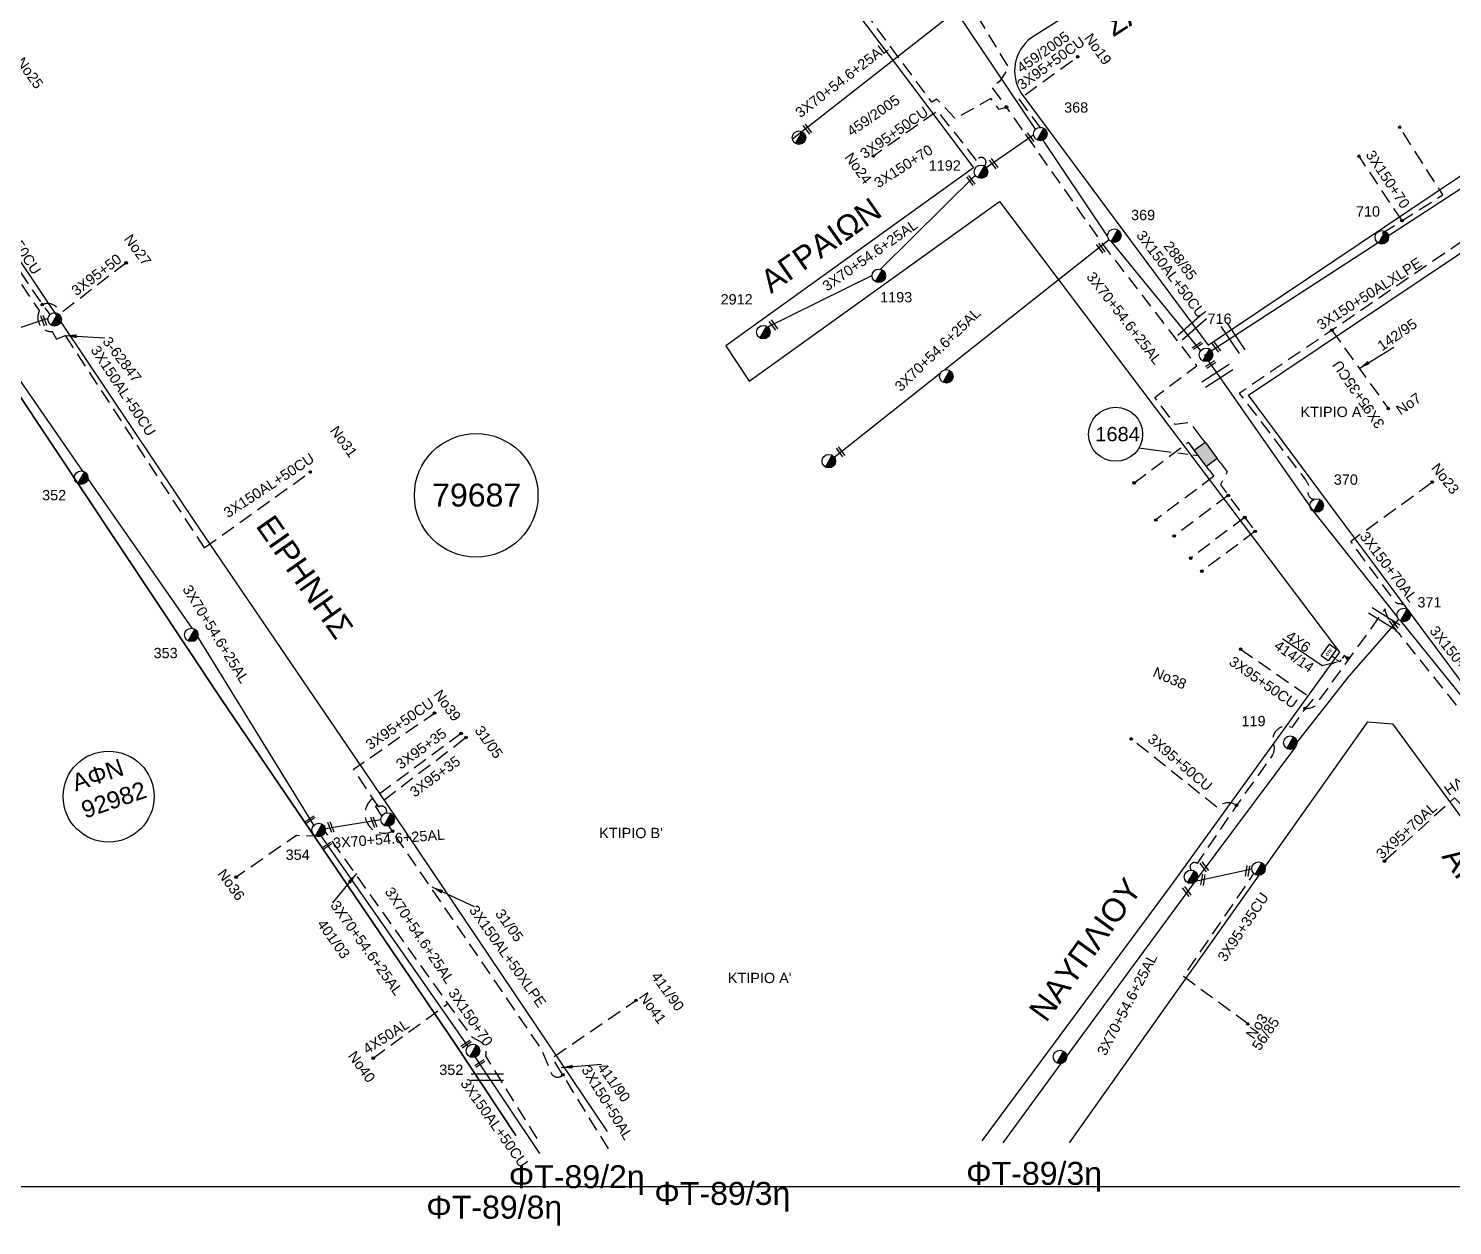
# Model space of a CAD drawing. Header units: millimetres. Extents: x 938 to 3112, y 793 to 1825.
# Drawn here: x 2313.4 to 2561.8, y 797.6 to 1006.4 of the extents above; entities that cross this region are included whole.
import ezdxf
from ezdxf.enums import TextEntityAlignment as Align

# ---------------------------------------------------------------- set-up
doc = ezdxf.new("R2010")
doc.units = ezdxf.units.MM
doc.linetypes.add('DASHED', pattern=[19.05, 12.7, -6.35])
for name, color, linetype in [('Link Box 4 Διευθύνσεων', 7, 'Continuous'), ('Pillar OTE', 7, 'Continuous'), ('Άγνωστα', 7, 'Continuous'), ('Γέφυρες Εναερίου Δικτύου', 7, 'Continuous'), ('Επιγραφές - Σχήματα', 7, 'Continuous'), ('Καλώδια ΧΤ   3x150+50AL', 7, 'DASHED'), ('Καλώδια ΧΤ   3x150+50ALXLPE', 7, 'DASHED'), ('Καλώδια ΧΤ   3x150+70AL', 7, 'DASHED'), ('Καλώδια ΧΤ   3x150AL+50CU', 7, 'DASHED'), ('Καλώδια ΧΤ   3x150AL+50XLPE', 7, 'DASHED'), ('Καλώδια ΧΤ   3x95+35CU', 7, 'DASHED'), ('Καλώδια ΧΤ   3x95+50CU', 7, 'DASHED'), ('Καλώδια ΧΤ   4x50AL', 7, 'DASHED'), ('Μηχανική τομή', 7, 'Continuous'), ('Στύλος ΦΜ', 7, 'Continuous'), ('Στύλος ΦΜ @ 1', 7, 'Continuous'), ('Συνδέσεις', 7, 'Continuous'), ('Συνεστραμμένα ΧΤ   3x70+54.6+25AL', 7, 'SYN_LINE'), ('Τομή', 7, 'Continuous'), ('Υπόβαθρο ΔΕΗ', 7, 'Continuous'), ('Υπόγεια καλώδια Παροχών ΧΤ   4x6', 7, 'DASHED')]:
    doc.layers.add(name, color=color, linetype=linetype)
doc.styles.get("Standard").update_dxf_attribs({"font": 'arial.ttf'})
doc.linetypes.add('SYN_LINE', pattern='A,0.5,-0.0001,["/\\/\\/\\/",Standard,S=0.1,R=0,X=0,Y=-0.05],-0.25', length=0.7501)
doc.dimstyles.new('ISO-25', dxfattribs={"dimtxt": 2.5, "dimasz": 2.5, "dimexe": 1.25, "dimexo": 0.625, "dimtad": 1, "dimtxsty": 'Standard', "dimcen": 2.5, "dimaunit": 2, "dimazin": 0, "dimtfac": 1, "dimtmove": 0, "dimatfit": 3, "dimfxl": 1, "dimarcsym": 0})

# ---------------------------------------------------------------- blocks, each defined once
blk = doc.blocks.new('ΥΠΑΡΧΩΝ ΤΣΙΜΕΝΤΕΝΙΟΣ ΣΤΥΛΟΣ')
at = {"layer": 'Στύλος ΦΜ'}
blk.add_hatch(color=256, dxfattribs=at).paths.add_polyline_path([(-1.29, -2.28, 0.574793), (2.62, 0, 0.268822), (1.3, 2.27)])
blk.add_line((-1.29, -2.28), (1.3, 2.27), dxfattribs=at)
blk.add_circle((0, 0), 2.62, dxfattribs=at)
at = {"layer": 'Στύλος ΦΜ', "flags": 4}
for tag, p in [('ΑΡΙΘΜΟΣ', (-4.68, 8.05)), ('ΤΥΠΟΣ', (-4.91, 3.03))]:
    blk.add_attdef(tag, p, '', height=4, dxfattribs=at)
blk = doc.blocks.new('ΤΟΜΗ')
at = {"layer": 'Τομή', "ltscale": 40}
for p, q in [((-5.68, 0), (5.68, 0)), ((5.68, -2.33), (-5.68, -2.33))]:
    blk.add_line(p, q, dxfattribs=at)
blk = doc.blocks.new('ΜΗΧΑΝΙΚΗ ΤΟΜΗ')
at = {"layer": 'Μηχανική τομή', "ltscale": 40}
for p, q in [((-1.89, 0.78), (1.89, 0.78)), ((1.89, 0), (-1.89, 0))]:
    blk.add_line(p, q, dxfattribs=at)
blk = doc.blocks.new('_ΣΥΝΔΕΣΗ')
at = {"layer": 'Συνδέσεις', "linetype": 'SYN_LINE', "ltscale": 40}
blk.add_hatch(color=256, dxfattribs=at).paths.add_polyline_path([(0.5, -0.01, 1), (-0.5, -0.01, 1)])
at = {"layer": 'Συνδέσεις'}
blk.add_circle((0, -0.01), 0.5, dxfattribs=at)
blk = doc.blocks.new('PILLAR ΟΤΕ')
at = {"layer": 'Pillar OTE', "ltscale": 40}
blk.add_lwpolyline([(-3.31, 2.02), (3.39, 2.02), (3.39, -1.99), (-3.31, -1.99)], close=True, dxfattribs=at)
at = {"layer": 'Pillar OTE', "insert": (-1.81, 0.71), "char_height": 1.3575, "width": 109.961, "attachment_point": 1}
blk.add_mtext('{\\fArial|b1|i0|c161|p34;OTE}', dxfattribs=at)
blk = doc.blocks.new('LINK BOX 4 ΑΝΑΧΩΡΗΣΕΩΝ')
at = {"layer": 'Link Box 4 Διευθύνσεων', "ltscale": 40}
blk.add_hatch(color=256, dxfattribs=at).paths.add_polyline_path([(-3.54, 0), (-3.54, -4.67), (3.54, -4.67), (3.54, 0)])
for p, q in [((-3.54, 0), (-5.33, 0)), ((5.33, 0), (3.54, 0)), ((-3.54, -4.67), (-5.33, -4.67)), ((5.33, -4.67), (3.54, -4.67))]:
    blk.add_line(p, q, dxfattribs=at)
blk.add_lwpolyline([(-3.54, -4.67), (-3.54, 0), (3.54, 0), (3.54, -4.67)], close=True, dxfattribs=at)

msp = doc.modelspace()

# ---------------------------------------------------------------- hatches: boundary and pattern name
at = {"layer": 'Pillar OTE', "ltscale": 40}
h = msp.add_hatch(color=256, dxfattribs=at)
h.dxf.hatch_style = 1
h.paths.add_polyline_path([(2543.88, 896.73), (2543.12, 896.88), (2543.5, 896.19)])

# ---------------------------------------------------------------- linework, layer by layer
msp.add_lwpolyline([(2543.5, 896.19), (2543.12, 896.88), (2543.88, 896.73), (2543.5, 896.19)], dxfattribs=at)
at = {"layer": 'Άγνωστα', "color": 27, "linetype": 'DASHED', "ltscale": 0.2}
for points in [[(2519.4, 929.3), (2520.14, 928.3), (2510, 920.69)], [(2522.65, 924.96), (2513.37, 918)], [(2525.53, 921.12), (2516.25, 914.16)], [(2527.34, 918.71), (2518.06, 911.75)]]:
    msp.add_lwpolyline(points, dxfattribs=at)
at = {"layer": 'Άγνωστα'}
msp.add_circle((2327.37, 872.44), 7.93, dxfattribs=at)
at = {"layer": 'Γέφυρες Εναερίου Δικτύου', "color": 173, "linetype": 'DASHED', "ltscale": 0.2, "flags": 128}
msp.add_lwpolyline([(2549.49, 970.7), (2560.08, 977.39), (2552.55, 989.19)], dxfattribs=at)
at = {"layer": 'Γέφυρες Εναερίου Δικτύου', "color": 6, "linetype": 'DASHED', "ltscale": 0.2, "flags": 128}
msp.add_lwpolyline([(2565.9, 868.4), (2562.13, 872.22), (2549.91, 861.17)], dxfattribs=at)
at = {"layer": 'Γέφυρες Εναερίου Δικτύου', "color": 27, "linetype": 'DASHED', "ltscale": 0.2, "flags": 128}
msp.add_lwpolyline([(2364.45, 865.5), (2360.12, 865.63), (2349.61, 858.38)], dxfattribs=at)
at = {"layer": 'Επιγραφές - Σχήματα'}
msp.add_lwpolyline([(974.02, 1807.96), (2963.81, 1807.96), (2963.81, 804.4), (974.02, 804.4)], close=True, dxfattribs=at)
at = {"layer": 'Επιγραφές - Σχήματα', "color": 151, "linetype": 'DASHED', "ltscale": 0.2}
for points in [[(2290.15, 992.97), (2295.9, 984.26), (2297.26, 983.85), (2315.3, 957.12)], [(2317.55, 953.55), (2318.31, 952.24), (2319.79, 952.84), (2344.06, 915.8), (2362.56, 929.06)]]:
    msp.add_lwpolyline(points, dxfattribs=at)
at = {"layer": 'Επιγραφές - Σχήματα', "linetype": 'Continuous', "ltscale": 0.2}
for centre, radius in [((2503.01, 935.64), 4.71), ((2391.48, 924.98), 10.78)]:
    msp.add_circle(centre, radius, dxfattribs=at)
at = {"layer": 'Επιγραφές - Σχήματα', "color": 151, "linetype": 'DASHED', "ltscale": 0.2}
msp.add_arc((2317.46, 955.98), 2.44, 152.3319, 272.2897, dxfattribs=at)
at = {"layer": 'Καλώδια ΧΤ   3x150+50AL', "color": 2, "ltscale": 0.2, "flags": 128}
msp.add_lwpolyline([(2414.54, 811.02), (2404.74, 826.91), (2419.35, 836.89)], dxfattribs=at)
at = {"layer": 'Καλώδια ΧΤ   3x150+50ALXLPE', "color": 85, "linetype": 'DASHED', "ltscale": 0.2, "flags": 128}
msp.add_lwpolyline([(2575.41, 957.97), (2565.98, 971.02), (2524.58, 942.77), (2536.14, 927.68, -0.118282), (2536.81, 926.18, 0.616331), (2537.64, 924.3, 2.817309)], format="xyb", dxfattribs=at)
at = {"layer": 'Καλώδια ΧΤ   3x150+70AL', "color": 173, "linetype": 'DASHED', "ltscale": 0.2, "flags": 128}
msp.add_lwpolyline([(2552.97, 972.9), (2545.46, 984.12)], dxfattribs=at)
at = {"layer": 'Καλώδια ΧΤ   3x150+70AL', "color": 85, "linetype": 'DASHED', "ltscale": 0.2, "flags": 128}
msp.add_lwpolyline([(2553.83, 905.13, 0.396857), (2552.36, 906.02, -0.163602), (2551.74, 906.48), (2544.01, 916.98), (2558.23, 927.29)], format="xyb", dxfattribs=at)
at = {"layer": 'Καλώδια ΧΤ   3x150+70AL', "color": 30, "linetype": 'DASHED', "ltscale": 0.2, "flags": 128}
msp.add_lwpolyline([(2567.21, 882.42), (2552.51, 900.8, -0.149535), (2549.99, 905.18), (2538.46, 889.23, -0.381492), (2536.07, 887.82), (2533.71, 884.49, 0.647859), (2530.52, 881.66, -0.190224), (2530.38, 879.7), (2524.1, 870.91), (2517.2, 860.79)], format="xyb", dxfattribs=at)
msp.add_lwpolyline([(2538.38, 890.72), (2538.38, 890.72)], close=True, dxfattribs=at)
at = {"layer": 'Καλώδια ΧΤ   3x150+70AL', "color": 30, "linetype": 'DASHED', "ltscale": 0.2}
msp.add_arc((2516.75, 860.17), 0.762, 53.5037, 227.0714, dxfattribs=at)
at = {"layer": 'Καλώδια ΧΤ   3x150AL+50CU', "color": 27, "linetype": 'DASHED', "ltscale": 0.2, "flags": 128}
for points in [[(2506.83, 1027.12), (2479.35, 1010.75), (2478.73, 1008.78), (2484.33, 999.59), (2482.73, 997.16), (2481.38, 996.13), (2483.99, 992.68), (2482.68, 992.29), (2481.25, 994.18), (2475.06, 990.66), (2471.8, 994.11), (2470.94, 993.57), (2441.05, 1033.8)], [(2518.06, 934.96), (2516.01, 937.69), (2513.38, 937.31), (2509.82, 942.06), (2517.16, 947.59), (2500.86, 968.72), (2483.99, 992.68)], [(2506.24, 927.16), (2515.68, 934.24), (2516.73, 932.84)], [(2521.26, 930.7), (2522.48, 929.07), (2521.28, 926.79), (2527.34, 918.71)]]:
    msp.add_lwpolyline(points, dxfattribs=at)
at = {"layer": 'Καλώδια ΧΤ   3x150AL+50CU', "color": 85, "linetype": 'DASHED', "ltscale": 0.2, "flags": 128}
msp.add_lwpolyline([(2295.18, 988.52, 0.513209), (2296.55, 985.55, -0.209633), (2298.09, 984.49), (2315.8, 958.25), (2317.14, 956.53)], format="xyb", dxfattribs=at)
at = {"layer": 'Καλώδια ΧΤ   3x150AL+50XLPE', "color": 2, "linetype": 'DASHED', "ltscale": 0.2, "flags": 128}
msp.add_lwpolyline([(2375.05, 869.09), (2373.93, 870.74), (2389.71, 882.74)], dxfattribs=at)
msp.add_lwpolyline([(2406.59, 823.9, -0.501172), (2404.72, 823.95), (2402.77, 828.54), (2375.79, 868.01)], format="xyb", dxfattribs=at)
at = {"layer": 'Καλώδια ΧΤ   3x95+35CU', "color": 85, "linetype": 'DASHED', "ltscale": 0.2, "flags": 128}
msp.add_lwpolyline([(2540.72, 953.78), (2550.56, 940.12)], dxfattribs=at)
at = {"layer": 'Καλώδια ΧΤ   3x95+35CU', "color": 2, "linetype": 'DASHED', "ltscale": 0.2, "flags": 128}
msp.add_lwpolyline([(2388.85, 883.45), (2373.1, 871.8, 0.85544), (2376.9, 866.39, 3.065643)], format="xyb", dxfattribs=at)
at = {"layer": 'Καλώδια ΧΤ   3x95+35CU', "color": 30, "linetype": 'DASHED', "ltscale": 0.2, "flags": 128}
msp.add_lwpolyline([(2526.05, 832.79), (2514.86, 841.04), (2527.12, 859)], dxfattribs=at)
at = {"layer": 'Καλώδια ΧΤ   3x95+50CU', "color": 30, "linetype": 'DASHED', "ltscale": 0.2, "flags": 128}
for points in [[(2489.95, 989), (2486.19, 994.13), (2496.38, 1001.47)], [(2478.77, 983.41), (2471.97, 992.03), (2460.75, 984.17)], [(2524.8, 898.16), (2537.42, 889.39), (2536.07, 887.82)]]:
    msp.add_lwpolyline(points, dxfattribs=at)
at = {"layer": 'Καλώδια ΧΤ   3x95+50CU', "color": 85, "linetype": 'DASHED', "ltscale": 0.2, "flags": 128}
msp.add_lwpolyline([(2330.43, 965.53), (2319.46, 957.06), (2317.93, 958.07, 0.253096), (2315.8, 958.25)], format="xyb", dxfattribs=at)
at = {"layer": 'Καλώδια ΧΤ   3x95+50CU', "color": 27, "linetype": 'DASHED', "ltscale": 0.2, "flags": 128}
msp.add_lwpolyline([(2374.45, 870.63), (2370.07, 877.2), (2384.2, 887.01)], dxfattribs=at)
at = {"layer": 'Καλώδια ΧΤ   3x95+50CU', "color": 30, "linetype": 'DASHED', "ltscale": 0.2, "flags": 128}
msp.add_lwpolyline([(2524.1, 870.91, 0.366992), (2520.75, 870.53), (2505.73, 882.5)], format="xyb", dxfattribs=at)
at = {"layer": 'Καλώδια ΧΤ   3x95+50CU', "color": 30, "linetype": 'DASHED', "ltscale": 0.2}
msp.add_arc((2479.55, 983.07), 0.849, 312.9993, 156.0107, dxfattribs=at)
at = {"layer": 'Καλώδια ΧΤ   3x95+50CU', "color": 27, "linetype": 'DASHED', "ltscale": 0.2}
msp.add_arc((2374.96, 869.87), 0.915, 343.347, 124.2207, dxfattribs=at)
at = {"layer": 'Καλώδια ΧΤ   4x50AL', "color": 27, "ltscale": 0.2, "flags": 128}
msp.add_lwpolyline([(2373.53, 826.81), (2386.55, 836.37)], dxfattribs=at)
at = {"layer": 'Συνεστραμμένα ΧΤ   3x70+54.6+25AL', "color": 30, "linetype": 'SYN_LINE', "ltscale": 20, "flags": 128}
for points in [[(2474.5, 1008.9), (2446.67, 987.1)], [(2489.05, 988.84), (2475.19, 1009.44)], [(2488.72, 987.87), (2480.24, 981.99)], [(2501.61, 970.17), (2489.76, 987.79)], [(2478.54, 980.81), (2461.99, 964.42)], [(2501.88, 969.52), (2473.24, 946.89)], [(2517.84, 950.18), (2502.24, 969.31)], [(2460.53, 963.33), (2441.95, 954.12)], [(2472.43, 946.25), (2453.83, 931.55)], [(2552.26, 903.24), (2543.69, 893.42), (2533.64, 880.68)], [(2534.37, 881.09), (2516.89, 857.71)]]:
    msp.add_lwpolyline(points, dxfattribs=at)
at = {"layer": 'Συνεστραμμένα ΧΤ   3x70+54.6+25AL', "color": 173, "linetype": 'SYN_LINE', "ltscale": 20, "flags": 128}
for points in [[(2568.88, 982.08), (2548.94, 969.14)], [(2548.77, 969.02), (2518.49, 949.38)]]:
    msp.add_lwpolyline(points, dxfattribs=at)
at = {"layer": 'Συνεστραμμένα ΧΤ   3x70+54.6+25AL', "color": 85, "linetype": 'SYN_LINE', "ltscale": 10, "flags": 128}
msp.add_lwpolyline([(2316.79, 955.81), (2307.48, 952.72)], dxfattribs=at)
at = {"layer": 'Συνεστραμμένα ΧΤ   3x70+54.6+25AL', "color": 27, "ltscale": 20, "flags": 128}
for points in [[(2307.04, 951.94), (2322.84, 929.2)], [(2323.75, 927.89), (2341.86, 901.82)], [(2342.2, 901.32), (2342.5, 900.9), (2363.21, 867.27)], [(2363.86, 866.33), (2390.02, 828.85)], [(2390.75, 827.79), (2391.04, 827.38)]]:
    msp.add_lwpolyline(points, dxfattribs=at)
at = {"layer": 'Συνεστραμμένα ΧΤ   3x70+54.6+25AL', "color": 85, "linetype": 'SYN_LINE', "ltscale": 20, "flags": 128}
for points in [[(2518.49, 949.38), (2537.5, 922.19)], [(2537.51, 922.18), (2552.11, 903.81)], [(2552.68, 903.11), (2570.3, 881.28)], [(2391.04, 827.38), (2402.5, 810.19)]]:
    msp.add_lwpolyline(points, dxfattribs=at)
at = {"layer": 'Συνεστραμμένα ΧΤ   3x70+54.6+25AL', "color": 27, "ltscale": 10, "flags": 128}
msp.add_lwpolyline([(2374.86, 868.37), (2364.02, 866.62)], dxfattribs=at)
msp.add_lwpolyline([(2374.86, 868.37), (2364.02, 866.62)], dxfattribs=at)
at = {"layer": 'Συνεστραμμένα ΧΤ   3x70+54.6+25AL', "color": 27, "linetype": 'DASHED', "ltscale": 0.2, "flags": 128}
msp.add_lwpolyline([(2402.09, 812.81), (2393.14, 827.24, 0.338139), (2392.34, 829.58), (2390.82, 830.39), (2364.87, 866.75)], format="xyb", dxfattribs=at)
at = {"layer": 'Συνεστραμμένα ΧΤ   3x70+54.6+25AL', "color": 30, "linetype": 'SYN_LINE', "ltscale": 10, "flags": 128}
msp.add_lwpolyline([(2516.89, 857.71), (2526.74, 859.82)], dxfattribs=at)
at = {"layer": 'Συνεστραμμένα ΧΤ   3x70+54.6+25AL', "color": 2, "linetype": 'SYN_LINE', "ltscale": 20, "flags": 128}
for points in [[(2516.89, 857.71), (2494.47, 827.22)], [(2493.47, 825.86), (2483.32, 812.05)]]:
    msp.add_lwpolyline(points, dxfattribs=at)
at = {"layer": 'Υπόβαθρο ΔΕΗ', "flags": 128}
for points in [[(2414.41, 814.04), (2377.52, 868.78), (2343.12, 919.36), (2299.64, 984.2), (2262.13, 1038.91), (2331.17, 1077.64), (2383.12, 1116.19), (2414.41, 1067.59), (2361.11, 1027.96)], [(2414.41, 814.04), (2377.52, 868.78), (2343.12, 919.36), (2299.64, 984.2), (2262.13, 1038.91), (2331.17, 1077.64), (2383.12, 1116.19), (2414.41, 1067.59), (2361.11, 1027.96)], [(2526.18, 942.44), (2604.71, 995.07), (2681.26, 1044.35), (2748.99, 1089.11), (2795.34, 1025.37), (2698.46, 968.45), (2640.67, 933.84), (2566.01, 888.85), (2526.18, 942.44)], [(2526.18, 942.44), (2604.71, 995.07), (2681.26, 1044.35), (2748.99, 1089.11), (2795.34, 1025.37), (2698.46, 968.45), (2640.67, 933.84), (2566.01, 888.85), (2526.18, 942.44)], [(2366.03, 1020.63), (2419.42, 1060.16), (2468.52, 995.1), (2478.2, 982.12), (2435.01, 951.04), (2439.07, 944.92), (2482.78, 976.25), (2542.07, 897.64), (2512.52, 856.74), (2479.68, 812.38)], [(2366.03, 1020.63), (2419.42, 1060.16), (2468.52, 995.1), (2478.2, 982.12), (2435.01, 951.04), (2439.07, 944.92), (2482.78, 976.25), (2542.07, 897.64), (2512.52, 856.74), (2479.68, 812.38)], [(2295.88, 812.32), (2269.88, 837.44), (2250.87, 859.11), (2252.87, 944.95), (2253.74, 986.71), (2253.74, 986.71), (2239.75, 1024.83), (2240.77, 1025.28), (2251.14, 1029.95), (2275.51, 995.02), (2311.13, 943.42), (2347.18, 889.22), (2387.71, 829.5), (2398.42, 813.35), (2387.71, 829.5), (2347.18, 889.22), (2311.13, 943.42), (2275.51, 995.02), (2251.14, 1029.95), (2239.75, 1024.83)], [(2507.08, 933.27), (2512.68, 932.54)], [(2513.85, 932.39), (2515.59, 932.16)], [(2516.5, 932.04), (2517.43, 931.92)], [(2539.02, 895.22), (2532.12, 899.94)], [(2494.97, 812.03), (2547, 885.49), (2551.32, 885.14), (2602.14, 815.83)], [(2494.97, 812.03), (2547, 885.49), (2551.32, 885.14), (2602.14, 815.83)]]:
    msp.add_lwpolyline(points, dxfattribs=at)
msp.add_lwpolyline([(2551.14, 1044.6), (2488.24, 1004.75, 0.391239), (2486.53, 995.14), (2519.14, 951.19), (2593.73, 1001.26), (2621.01, 1018.54, 0.510923), (2622.86, 1023.27), (2603.75, 1053.42, 0.250103), (2595.45, 1053.57, -0.011728), (2569.32, 1039.59, 0.474115), (2551.14, 1044.6, 4.058174)], format="xyb", dxfattribs=at)
msp.add_lwpolyline([(2551.14, 1044.6), (2488.24, 1004.75, 0.391239), (2486.53, 995.14), (2519.14, 951.19), (2593.73, 1001.26), (2621.01, 1018.54, 0.510923), (2622.86, 1023.27), (2603.75, 1053.42, 0.250103), (2595.45, 1053.57, -0.011728), (2569.32, 1039.59, 0.474115), (2551.14, 1044.6, 4.058174)], format="xyb", dxfattribs=at)
at = {"layer": 'Υπόγεια καλώδια Παροχών ΧΤ   4x6', "color": 30, "linetype": 'DASHED', "ltscale": 0.05}
msp.add_lwpolyline([(2543.12, 896.88), (2542.88, 897.05), (2542.07, 895.94), (2540.67, 896.95)], dxfattribs=at)

# ---------------------------------------------------------------- block references
at = {"layer": 'Link Box 4 Διευθύνσεων', "xscale": 0.5000000000001237, "yscale": 0.5000000000001237, "zscale": 0.5000000000001237, "rotation": 306.9}
msp.add_blockref('LINK BOX 4 ΑΝΑΧΩΡΗΣΕΩΝ', (2519.66, 932.83), dxfattribs=at)
at = {"layer": 'Pillar OTE', "xscale": 0.375, "yscale": 0.375, "zscale": 0.375, "rotation": 54.26648255080553}
msp.add_blockref('PILLAR ΟΤΕ', (2540.18, 897.55), dxfattribs=at)
at = {"layer": 'Μηχανική τομή'}
for p, xscale, yscale, zscale, rotation in [((2449.41, 988.95), 0.4999999999997174, 0.4999999999997174, 0.4999999999997174, 126.3420224381567), ((2488.17, 987.47), 0.4999999999998506, 0.4999999999998506, 0.4999999999998506, 126.7955691424264), ((2481.89, 982.95), 0.4999999999998506, 0.4999999999998506, 0.4999999999998506, 126.7955691424264), ((2477.91, 980.01), 0.4999999999998506, 0.4999999999998506, 0.4999999999998506, 126.7955691424264), ((2500.57, 968.2), 0.4999999999998506, 0.4999999999998506, 0.4999999999998506, 126.7955691424264), ((2315.87, 955.4), 0.5000000000003259, 0.5000000000003259, 0.5000000000003259, 290.3195169934555), ((2443.48, 954.81), 0.4999999999998506, 0.4999999999998506, 0.4999999999998506, 126.7955691424264), ((2517.15, 951.26), 0.4999999999997703, 0.4999999999997703, 0.4999999999997703, 213.6143585058849), ((2520.74, 950.94), 0.4999999999998506, 0.4999999999998506, 0.4999999999998506, 126.7955691424264), ((2519.49, 947.96), 0.4999999999997703, 0.4999999999997703, 0.4999999999997703, 213.6143585058849), ((2455.2, 932.68), 0.4999999999998506, 0.4999999999998506, 0.4999999999998506, 126.7955691424264), ((2551.64, 902.57), 0.4999999999998506, 0.4999999999998506, 0.4999999999998506, 126.7955691424264), ((2362.38, 868.57), 0.5000000000004645, 0.5000000000004645, 0.5000000000004645, 214.1253965159974), ((2365.93, 867.05), 0.5000000000005458, 0.5000000000005458, 0.5000000000005458, 291.4859040435824), ((2373.45, 867.89), 0.5000000000005458, 0.5000000000005458, 0.5000000000005458, 291.4859040435824), ((2365.31, 863.98), 0.5000000000004645, 0.5000000000004645, 0.5000000000004645, 214.1253965159974), ((2518.63, 860.32), 0.4999999999998506, 0.4999999999998506, 0.4999999999998506, 126.7955691424264), ((2526.19, 859.45), 0.5000000000000059, 0.5000000000000059, 0.5000000000000059, 80.72842557610335), ((2518.42, 857.89), 0.5000000000000059, 0.5000000000000059, 0.5000000000000059, 80.72842557610335), ((2515.56, 856.01), 0.4999999999998506, 0.4999999999998506, 0.4999999999998506, 126.7955691424264), ((2389.58, 829.43), 0.5000000000004645, 0.5000000000004645, 0.5000000000004645, 214.1253965159974), ((2392.01, 826.04), 0.5000000000004645, 0.5000000000004645, 0.5000000000004645, 214.1253965159974)]:
    msp.add_blockref('ΜΗΧΑΝΙΚΗ ΤΟΜΗ', p, dxfattribs=dict(at, xscale=xscale, yscale=yscale, zscale=zscale, rotation=rotation))
at = {"layer": 'Στύλος ΦΜ @ 1', "ltscale": 40}
ref = msp.add_blockref('ΥΠΑΡΧΩΝ ΤΣΙΜΕΝΤΕΝΙΟΣ ΣΤΥΛΟΣ', (2489.88, 988.02), dxfattribs=dict(at, xscale=0.4499999999998181, yscale=0.4499999999998181, zscale=0.4499999999998181))
ref.add_attrib('ΤΥΠΟΣ', '368', (2494.03, 991.74), dxfattribs={"layer": 'Στύλος ΦΜ', "height": 1.8, "flags": 4})
ref = msp.add_blockref('ΥΠΑΡΧΩΝ ΤΣΙΜΕΝΤΕΝΙΟΣ ΣΤΥΛΟΣ', (2489.88, 988.02), dxfattribs=dict(at, xscale=0.4499999999998181, yscale=0.4499999999998181, zscale=0.4499999999998181))
ref.add_attrib('ΤΥΠΟΣ', '368', (2494.03, 991.74), dxfattribs={"layer": 'Στύλος ΦΜ', "height": 1.8, "flags": 4})
at = {"layer": 'Στύλος ΦΜ @ 1', "ltscale": 40, "xscale": 0.4499999999998181, "yscale": 0.4499999999998181, "zscale": 0.4499999999998181}
for p in [(2447.78, 987.37), (2447.78, 987.37), (2317.96, 955.68), (2317.96, 955.68), (2473.49, 945.74), (2473.49, 945.74), (2452.99, 930.95), (2452.99, 930.95), (2376.03, 868.45), (2376.03, 868.45), (2516.15, 858.44), (2516.15, 858.44), (2527.92, 859.87), (2527.92, 859.87), (2493.31, 827.03), (2493.31, 827.03)]:
    msp.add_blockref('ΥΠΑΡΧΩΝ ΤΣΙΜΕΝΤΕΝΙΟΣ ΣΤΥΛΟΣ', p, dxfattribs=at)
at = {"layer": 'Στύλος ΦΜ @ 1', "ltscale": 40}
ref = msp.add_blockref('ΥΠΑΡΧΩΝ ΤΣΙΜΕΝΤΕΝΙΟΣ ΣΤΥΛΟΣ', (2479.54, 981.42), dxfattribs=dict(at, xscale=0.4499999999998181, yscale=0.4499999999998181, zscale=0.4499999999998181))
ref.add_attrib('ΤΥΠΟΣ', '1192', (2470.41, 981.62), dxfattribs={"layer": 'Στύλος ΦΜ', "height": 1.8, "flags": 4})
ref = msp.add_blockref('ΥΠΑΡΧΩΝ ΤΣΙΜΕΝΤΕΝΙΟΣ ΣΤΥΛΟΣ', (2479.54, 981.42), dxfattribs=dict(at, xscale=0.4499999999998181, yscale=0.4499999999998181, zscale=0.4499999999998181))
ref.add_attrib('ΤΥΠΟΣ', '1192', (2470.41, 981.62), dxfattribs={"layer": 'Στύλος ΦΜ', "height": 1.8, "flags": 4})
ref = msp.add_blockref('ΥΠΑΡΧΩΝ ΤΣΙΜΕΝΤΕΝΙΟΣ ΣΤΥΛΟΣ', (2502.79, 970.28), dxfattribs=dict(at, xscale=0.4499999999998181, yscale=0.4499999999998181, zscale=0.4499999999998181))
ref.add_attrib('ΤΥΠΟΣ', '369', (2505.7, 972.98), dxfattribs={"layer": 'Στύλος ΦΜ', "height": 1.8, "flags": 4})
ref = msp.add_blockref('ΥΠΑΡΧΩΝ ΤΣΙΜΕΝΤΕΝΙΟΣ ΣΤΥΛΟΣ', (2549.43, 970), dxfattribs=dict(at, xscale=0.4499999999998181, yscale=0.4499999999998181, zscale=0.4499999999998181))
ref.add_attrib('ΤΥΠΟΣ', '710', (2544.92, 973.6), dxfattribs={"layer": 'Στύλος ΦΜ', "height": 1.8, "flags": 4})
ref = msp.add_blockref('ΥΠΑΡΧΩΝ ΤΣΙΜΕΝΤΕΝΙΟΣ ΣΤΥΛΟΣ', (2549.43, 970), dxfattribs=dict(at, xscale=0.4499999999998181, yscale=0.4499999999998181, zscale=0.4499999999998181))
ref.add_attrib('ΤΥΠΟΣ', '710', (2544.92, 973.6), dxfattribs={"layer": 'Στύλος ΦΜ', "height": 1.8, "flags": 4})
ref = msp.add_blockref('ΥΠΑΡΧΩΝ ΤΣΙΜΕΝΤΕΝΙΟΣ ΣΤΥΛΟΣ', (2461.71, 963.28), dxfattribs=dict(at, xscale=0.4499999999998181, yscale=0.4499999999998181, zscale=0.4499999999998181))
ref.add_attrib('ΤΥΠΟΣ', '1193', (2461.94, 958.64), dxfattribs={"layer": 'Στύλος ΦΜ', "height": 1.8, "flags": 4})
ref = msp.add_blockref('ΥΠΑΡΧΩΝ ΤΣΙΜΕΝΤΕΝΙΟΣ ΣΤΥΛΟΣ', (2441.56, 953.45), dxfattribs=dict(at, xscale=0.4499999999998181, yscale=0.4499999999998181, zscale=0.4499999999998181))
ref.add_attrib('ΤΥΠΟΣ', '2912', (2434.11, 958.27), dxfattribs={"layer": 'Στύλος ΦΜ', "height": 1.8, "flags": 4})
ref = msp.add_blockref('ΥΠΑΡΧΩΝ ΤΣΙΜΕΝΤΕΝΙΟΣ ΣΤΥΛΟΣ', (2441.56, 953.45), dxfattribs=dict(at, xscale=0.4499999999998181, yscale=0.4499999999998181, zscale=0.4499999999998181))
ref.add_attrib('ΤΥΠΟΣ', '2912', (2434.11, 958.27), dxfattribs={"layer": 'Στύλος ΦΜ', "height": 1.8, "flags": 4})
ref = msp.add_blockref('ΥΠΑΡΧΩΝ ΤΣΙΜΕΝΤΕΝΙΟΣ ΣΤΥΛΟΣ', (2518.78, 949.48), dxfattribs=dict(at, xscale=0.4499999999998181, yscale=0.4499999999998181, zscale=0.4499999999998181))
ref.add_attrib('ΤΥΠΟΣ', '716', (2519.03, 954.89), dxfattribs={"layer": 'Στύλος ΦΜ', "height": 1.8, "flags": 4})
ref = msp.add_blockref('ΥΠΑΡΧΩΝ ΤΣΙΜΕΝΤΕΝΙΟΣ ΣΤΥΛΟΣ', (2518.78, 949.48), dxfattribs=dict(at, xscale=0.4499999999998181, yscale=0.4499999999998181, zscale=0.4499999999998181))
ref.add_attrib('ΤΥΠΟΣ', '716', (2519.03, 954.89), dxfattribs={"layer": 'Στύλος ΦΜ', "height": 1.8, "flags": 4})
ref = msp.add_blockref('ΥΠΑΡΧΩΝ ΤΣΙΜΕΝΤΕΝΙΟΣ ΣΤΥΛΟΣ', (2322.58, 928.05), dxfattribs=dict(at, xscale=0.4499999999998181, yscale=0.4499999999998181, zscale=0.4499999999998181))
ref.add_attrib('ΤΥΠΟΣ', '352', (2315.78, 924.11), dxfattribs={"layer": 'Στύλος ΦΜ', "height": 1.8, "flags": 4})
ref = msp.add_blockref('ΥΠΑΡΧΩΝ ΤΣΙΜΕΝΤΕΝΙΟΣ ΣΤΥΛΟΣ', (2538.08, 923.21), dxfattribs=dict(at, xscale=0.4499999999998181, yscale=0.4499999999998181, zscale=0.4499999999998181))
ref.add_attrib('ΤΥΠΟΣ', '370', (2541.06, 926.83), dxfattribs={"layer": 'Στύλος ΦΜ', "height": 1.8, "flags": 4})
ref = msp.add_blockref('ΥΠΑΡΧΩΝ ΤΣΙΜΕΝΤΕΝΙΟΣ ΣΤΥΛΟΣ', (2553.25, 904.11), dxfattribs=dict(at, xscale=0.4499999999998181, yscale=0.4499999999998181, zscale=0.4499999999998181))
ref.add_attrib('ΤΥΠΟΣ', '371', (2555.65, 905.42), dxfattribs={"layer": 'Στύλος ΦΜ', "height": 1.8, "flags": 4})
ref = msp.add_blockref('ΥΠΑΡΧΩΝ ΤΣΙΜΕΝΤΕΝΙΟΣ ΣΤΥΛΟΣ', (2553.25, 904.11), dxfattribs=dict(at, xscale=0.4499999999998181, yscale=0.4499999999998181, zscale=0.4499999999998181))
ref.add_attrib('ΤΥΠΟΣ', '371', (2555.65, 905.42), dxfattribs={"layer": 'Στύλος ΦΜ', "height": 1.8, "flags": 4})
ref = msp.add_blockref('ΥΠΑΡΧΩΝ ΤΣΙΜΕΝΤΕΝΙΟΣ ΣΤΥΛΟΣ', (2341.81, 900.64), dxfattribs=dict(at, xscale=0.4499999999998181, yscale=0.4499999999998181, zscale=0.4499999999998181))
ref.add_attrib('ΤΥΠΟΣ', '353', (2335.22, 896.58), dxfattribs={"layer": 'Στύλος ΦΜ', "height": 1.8, "flags": 4})
ref = msp.add_blockref('ΥΠΑΡΧΩΝ ΤΣΙΜΕΝΤΕΝΙΟΣ ΣΤΥΛΟΣ', (2341.81, 900.64), dxfattribs=dict(at, xscale=0.4499999999998181, yscale=0.4499999999998181, zscale=0.4499999999998181))
ref.add_attrib('ΤΥΠΟΣ', '353', (2335.22, 896.58), dxfattribs={"layer": 'Στύλος ΦΜ', "height": 1.8, "flags": 4})
ref = msp.add_blockref('ΥΠΑΡΧΩΝ ΤΣΙΜΕΝΤΕΝΙΟΣ ΣΤΥΛΟΣ', (2533.46, 881.84), dxfattribs=dict(at, xscale=0.4499999999998181, yscale=0.4499999999998181, zscale=0.4499999999998181))
ref.add_attrib('ΤΥΠΟΣ', '119', (2524.96, 884.71), dxfattribs={"layer": 'Στύλος ΦΜ', "height": 1.8, "flags": 4})
ref = msp.add_blockref('ΥΠΑΡΧΩΝ ΤΣΙΜΕΝΤΕΝΙΟΣ ΣΤΥΛΟΣ', (2533.46, 881.84), dxfattribs=dict(at, xscale=0.4499999999998181, yscale=0.4499999999998181, zscale=0.4499999999998181))
ref.add_attrib('ΤΥΠΟΣ', '119', (2524.96, 884.71), dxfattribs={"layer": 'Στύλος ΦΜ', "height": 1.8, "flags": 4})
ref = msp.add_blockref('ΥΠΑΡΧΩΝ ΤΣΙΜΕΝΤΕΝΙΟΣ ΣΤΥΛΟΣ', (2364.02, 866.62), dxfattribs=dict(at, xscale=0.4499999999998181, yscale=0.4499999999998181, zscale=0.4499999999998181))
ref.add_attrib('ΤΥΠΟΣ', '354', (2358.25, 861.4), dxfattribs={"layer": 'Στύλος ΦΜ', "height": 1.8, "flags": 4})
ref = msp.add_blockref('ΥΠΑΡΧΩΝ ΤΣΙΜΕΝΤΕΝΙΟΣ ΣΤΥΛΟΣ', (2364.02, 866.62), dxfattribs=dict(at, xscale=0.4499999999998181, yscale=0.4499999999998181, zscale=0.4499999999998181))
ref.add_attrib('ΤΥΠΟΣ', '354', (2358.25, 861.4), dxfattribs={"layer": 'Στύλος ΦΜ', "height": 1.8, "flags": 4})
ref = msp.add_blockref('ΥΠΑΡΧΩΝ ΤΣΙΜΕΝΤΕΝΙΟΣ ΣΤΥΛΟΣ', (2390.93, 828.1), dxfattribs=dict(at, xscale=0.4499999999998181, yscale=0.4499999999998181, zscale=0.4499999999998181))
ref.add_attrib('ΤΥΠΟΣ', '352', (2385.04, 823.89), dxfattribs={"layer": 'Στύλος ΦΜ', "height": 1.8, "flags": 4})
ref = msp.add_blockref('ΥΠΑΡΧΩΝ ΤΣΙΜΕΝΤΕΝΙΟΣ ΣΤΥΛΟΣ', (2390.93, 828.1), dxfattribs=dict(at, xscale=0.4499999999998181, yscale=0.4499999999998181, zscale=0.4499999999998181))
ref.add_attrib('ΤΥΠΟΣ', '352', (2385.04, 823.89), dxfattribs={"layer": 'Στύλος ΦΜ', "height": 1.8, "flags": 4})
at = {"layer": 'Συνδέσεις', "xscale": 0.4500000000000455, "yscale": 0.4500000000000455, "zscale": 0.4500000000000455}
for p in [(2496.38, 1001.47), (2483.99, 992.69), (2552.55, 989.19), (2460.76, 984.17), (2545.46, 984.13), (2552.98, 972.9), (2330.44, 965.54), (2315.8, 958.26), (2540.72, 953.79), (2550.57, 940.12), (2362.56, 929.06), (2506.24, 927.16), (2558.23, 927.3), (2522.65, 924.97), (2510, 920.69), (2525.53, 921.12), (2513.21, 917.89), (2527.34, 918.71), (2516.09, 914.04), (2518.06, 911.75), (2524.81, 898.17), (2384.2, 887.02), (2536.07, 887.83), (2388.85, 883.46), (2389.71, 882.75), (2505.73, 882.5), (2524.1, 870.92), (2376.9, 866.4), (2549.91, 861.17), (2349.61, 858.39), (2419.35, 836.9), (2526.05, 832.79), (2373.53, 826.81), (2406.6, 823.9)]:
    msp.add_blockref('_ΣΥΝΔΕΣΗ', p, dxfattribs=at)
at = {"layer": 'Τομή'}
for p, xscale, yscale, zscale, rotation in [((2515.97, 954.79), 0.500000000000012, 0.500000000000012, 0.500000000000012, 41.07536564218167), ((2515.97, 954.79), 0.500000000000012, 0.500000000000012, 0.500000000000012, 41.07536564218167), ((2523, 952.08), 0.5000000000000325, 0.5000000000000325, 0.5000000000000325, 124.0420596350909), ((2523, 952.08), 0.5000000000000325, 0.5000000000000325, 0.5000000000000325, 124.0420596350909), ((2520.43, 946.32), 0.5000000000000132, 0.5000000000000132, 0.5000000000000132, 33.07580329334897), ((2550.16, 903.91), 0.5000000000000075, 0.5000000000000075, 0.5000000000000075, 328.4142807074126), ((2550.16, 903.91), 0.5000000000000075, 0.5000000000000075, 0.5000000000000075, 328.4142807074126)]:
    msp.add_blockref('ΤΟΜΗ', p, dxfattribs=dict(at, xscale=xscale, yscale=yscale, zscale=zscale, rotation=rotation))
at = {"layer": 'Τομή', "xscale": 0.5, "yscale": 0.5, "zscale": 0.5}
msp.add_blockref('ΤΟΜΗ', (2393.43, 824.1), dxfattribs=at)
msp.add_blockref('ΤΟΜΗ', (2393.43, 824.1), dxfattribs=at)

# ---------------------------------------------------------------- texts
at = {"layer": 'Γέφυρες Εναερίου Δικτύου', "ltscale": 0.2}
msp.add_text('3X95+70AL', height=1.8, rotation=42.2091, dxfattribs=at).set_placement((2553.73, 866.52), align=Align.MIDDLE)
at = {"layer": 'Επιγραφές - Σχήματα', "linetype": 'DASHED', "ltscale": 0.2, "attachment_point": 1}
for s, insert, char_height, width, rotation in [('ΣΑΡΑΝΤΑΠΟΡΟΥ', (2500.33, 1008.15), 4, 48.5909, 32.9125), ('459/2005', (2485.55, 1000.05), 1.8, 10.8079, 35.0075), ('Νο19', (2498.89, 1005.79), 1.8, 10.8079, 306.0295), ('Νο25', (2312.59, 1001.62), 1.8, 10.8079, 306.0295), ('459/2005', (2455.92, 989), 1.8, 10.8079, 34.7849), ('Νο24', (2457.09, 985), 1.8, 10.8079, 306.0295), ('ΑΓΡΑΙΩΝ', (2440.59, 963.36), 4, 48.5909, 35.0325), ('Νο27', (2331.41, 970.74), 1.8, 10.8079, 306.0295), ('142/95', (2548.44, 951.56), 1.8, 10.8079, 34.7367), ('3-62847', (2327.64, 952.89), 1.8, 10.8079, 307.3136), ('Νο7', (2551.69, 940.36), 1.8, 10.8079, 34.7367), ('Νο31', (2367.36, 937.33), 1.8, 10.8079, 306.0295), ('Νο23', (2559.36, 930.83), 1.8, 10.8079, 308.1399), ('ΕΙΡΗΝΗΣ', (2356.18, 921.95), 4, 48.5909, 305.1146), ('Νο38', (2510.05, 895.11), 1.8, 10.8079, 336.7801), ('Νο39', (2385.42, 891.3), 1.8, 10.8079, 306.0295), ('31/05', (2392.57, 885.03), 1.8, 10.8079, 306.0295), ('ΗΛ.ΤΑΠΑ', (2560.1, 874.01), 1.8, 10.8079, 34.7367), ('ΑΙΓΑΙΟΥ ΠΕΛΑΓΟΥΣ', (2563.05, 864.28), 4, 80.8161, 305.0325), ('Νο36', (2347.71, 860.03), 1.8, 10.8079, 306.0295), ('ΝΑΥΠΛΙΟΥ', (2487.63, 835.22), 4, 17.2922, 54.124), ('31/05', (2396.16, 853.06), 1.8, 10.8079, 306.0295), ('401/03', (2365.08, 851.24), 1.8, 10.8079, 306.0295), ('411/90', (2423.36, 842.11), 1.8, 10.8079, 306.0295), ('Νο41', (2421.22, 838.52), 1.8, 10.8079, 306.0295), ('Νο3', (2525.59, 831), 1.8, 10.8079, 55.5931), ('56/85', (2526.65, 828.98), 1.8, 10.8079, 55.5931), ('Νο40', (2370.48, 828.27), 1.8, 10.8079, 306.0295), ('411/90', (2413.97, 826.23), 1.8, 10.8079, 306.0295)]:
    msp.add_mtext(s, dxfattribs=dict(at, insert=insert, char_height=char_height, width=width, rotation=rotation))
at = {"layer": 'Επιγραφές - Σχήματα', "color": 1, "linetype": 'Continuous', "ltscale": 0.2, "char_height": 1.8, "attachment_point": 1}
for s, insert, width in [("ΚΤΙΡΙΟ Α'", (2535.26, 940.44), 11.4214), ("ΚΤΙΡΙΟ Β'", (2412.94, 866.99), 10.9978), ("ΚΤΙΡΙΟ Α'", (2435.38, 841.71), 10.9978)]:
    msp.add_mtext(s, dxfattribs=dict(at, insert=insert, width=width))
at = {"layer": 'Επιγραφές - Σχήματα', "linetype": 'Continuous', "ltscale": 0.2, "insert": (2499.46, 936.91), "char_height": 2.5, "attachment_point": 1}
msp.add_mtext('1684', dxfattribs=at)
at = {"layer": 'Επιγραφές - Σχήματα', "linetype": 'Continuous', "ltscale": 0.2, "insert": (2383.8, 927.03), "char_height": 4, "width": 13.0794, "attachment_point": 1}
msp.add_mtext('79687', dxfattribs=at)
at = {"layer": 'Επιγραφές - Σχήματα', "insert": (2320.65, 876.14), "char_height": 3, "width": 157.7424, "attachment_point": 1, "rotation": 18.9876}
msp.add_mtext('ΑΦΝ\\P92982', dxfattribs=at)
at = {"layer": 'Επιγραφές - Σχήματα', "linetype": 'DASHED', "ltscale": 0.2, "char_height": 4, "width": 17.2922, "attachment_point": 1}
for s, insert in [('ΦΤ-89/2η', (2397.15, 808.14)), ('ΦΤ-89/3η', (2476.93, 808.72)), ('ΦΤ-89/3η', (2422.55, 805.22)), ('ΦΤ-89/8η', (2382.77, 802.83))]:
    msp.add_mtext(s, dxfattribs=dict(at, insert=insert))
at = {"layer": 'Καλώδια ΧΤ   3x150+50AL', "ltscale": 0.2}
msp.add_text('3X150+50AL', height=1.8, rotation=301.4538, dxfattribs=at).set_placement((2414.34, 819.06), align=Align.MIDDLE)
at = {"layer": 'Καλώδια ΧΤ   3x150+50ALXLPE', "ltscale": 0.2}
msp.add_text('3X150+50ALXLPE', height=1.8, rotation=32.5048, dxfattribs=at).set_placement((2547.24, 960.16), align=Align.MIDDLE)
at = {"layer": 'Καλώδια ΧΤ   3x150+70AL', "ltscale": 0.2}
for s, rotation, p in [('3X150+70', 32.7176, (2465.99, 982.39)), ('3X150+70', 303.7153, (2550.49, 980.1)), ('3X150+70AL', 307.2611, (2550.61, 912.52)), ('3X150+70AL', 308.4841, (2562.91, 896.16)), ('3X150+70', 304.4132, (2390.52, 833.96))]:
    msp.add_text(s, height=1.8, rotation=rotation, dxfattribs=at).set_placement(p, align=Align.MIDDLE)
at = {"layer": 'Καλώδια ΧΤ   3x150AL+50CU', "ltscale": 0.2}
for rotation, p in [(303.3357, (2309.94, 971.41)), (306.9, (2512.72, 963.57)), (303.3357, (2329.93, 943.22)), (33.1945, (2355.32, 926.72)), (305.3703, (2394.66, 815.49))]:
    msp.add_text('3X150AL+50CU', height=1.8, rotation=rotation, dxfattribs=at).set_placement(p, align=Align.MIDDLE)
at = {"layer": 'Καλώδια ΧΤ   3x150AL+50CU', "ltscale": 0.2, "insert": (2512.7, 969.55), "char_height": 1.8, "width": 10.8079, "attachment_point": 1, "rotation": 306.9}
msp.add_mtext('288/85', dxfattribs=at)
at = {"layer": 'Καλώδια ΧΤ   3x150AL+50XLPE', "ltscale": 0.2}
msp.add_text('3X150AL+50XLPE', height=1.8, rotation=305.3882, dxfattribs=at).set_placement((2396.98, 844.59), align=Align.MIDDLE)
at = {"layer": 'Καλώδια ΧΤ   3x95+35CU', "ltscale": 0.2}
for s, rotation, p in [('3X95+35CU', 124.8034, (2545.36, 942.57)), ('3X95+35', 36.2278, (2381.89, 880.81)), ('3X95+35', 36.2278, (2384.3, 875.96)), ('3X95+35CU', 56.1938, (2525.23, 849.7))]:
    msp.add_text(s, height=1.8, rotation=rotation, dxfattribs=at).set_placement(p, align=Align.MIDDLE)
at = {"layer": 'Καλώδια ΧΤ   3x95+50CU', "ltscale": 0.2}
for s, rotation, p in [('3X95+50CU', 35.872, (2491.71, 1000.38)), ('3X95+50CU', 34.7523, (2464.38, 988.26)), ('3X95+50', 37.2914, (2325.24, 963.46)), ('414/14', 325.1093, (2534.16, 896.93)), ('4Χ6', 325.1093, (2534.87, 899.49)), ('3X95+50CU', 325.1093, (2528.78, 892.38)), ('3X95+50CU', 34.5371, (2378.15, 885.15)), ('3X95+50CU', 319.4256, (2514.24, 878.42))]:
    msp.add_text(s, height=1.8, rotation=rotation, dxfattribs=at).set_placement(p, align=Align.MIDDLE)
at = {"layer": 'Καλώδια ΧΤ   4x50AL', "ltscale": 0.2}
msp.add_text('4X50AL', height=1.8, rotation=32.6672, dxfattribs=at).set_placement((2375.76, 830.62), align=Align.MIDDLE)
at = {"layer": 'Συνεστραμμένα ΧΤ   3x70+54.6+25AL', "ltscale": 20}
for rotation, p in [(37.5999, (2455.22, 997.41)), (35.1407, (2460.16, 966.86)), (307.9014, (2504.53, 955.91)), (44.0437, (2471.95, 950.41)), (301.7049, (2346.09, 900.8)), (4.3661, (2376.27, 865.09)), (303.642, (2381.62, 848.23)), (305.6303, (2372.39, 846.04)), (62.3709, (2505.01, 836.19))]:
    msp.add_text('3X70+54.6+25AL', height=1.8, rotation=rotation, dxfattribs=at).set_placement(p, align=Align.MIDDLE)

# ---------------------------------------------------------------- leaders
at = {"layer": 'Επιγραφές - Σχήματα', "ltscale": 40}
for points, override in [([(2319.79, 952.84), (2326.71, 952.46)], {"dimasz": 2, "dimtad": 0}), ([(2545.47, 947.11), (2551.52, 950.83)], {"dimasz": 2, "dimtad": 0}), ([(2541.65, 895.89), (2539.02, 895.22)], {"dimasz": 1, "dimtad": 0}), ([(2370.61, 859), (2366.41, 853.91)], {"dimasz": 2, "dimtad": 0}), ([(2383.75, 856.67), (2391.1, 853.26)], {"dimasz": 2, "dimtad": 0}), ([(2406.32, 825.17), (2413.33, 825.75)], {"dimasz": 2, "dimtad": 0})]:
    msp.add_leader(points, dimstyle='ISO-25', override=override, dxfattribs=at)

doc.saveas('drawing.dxf')
